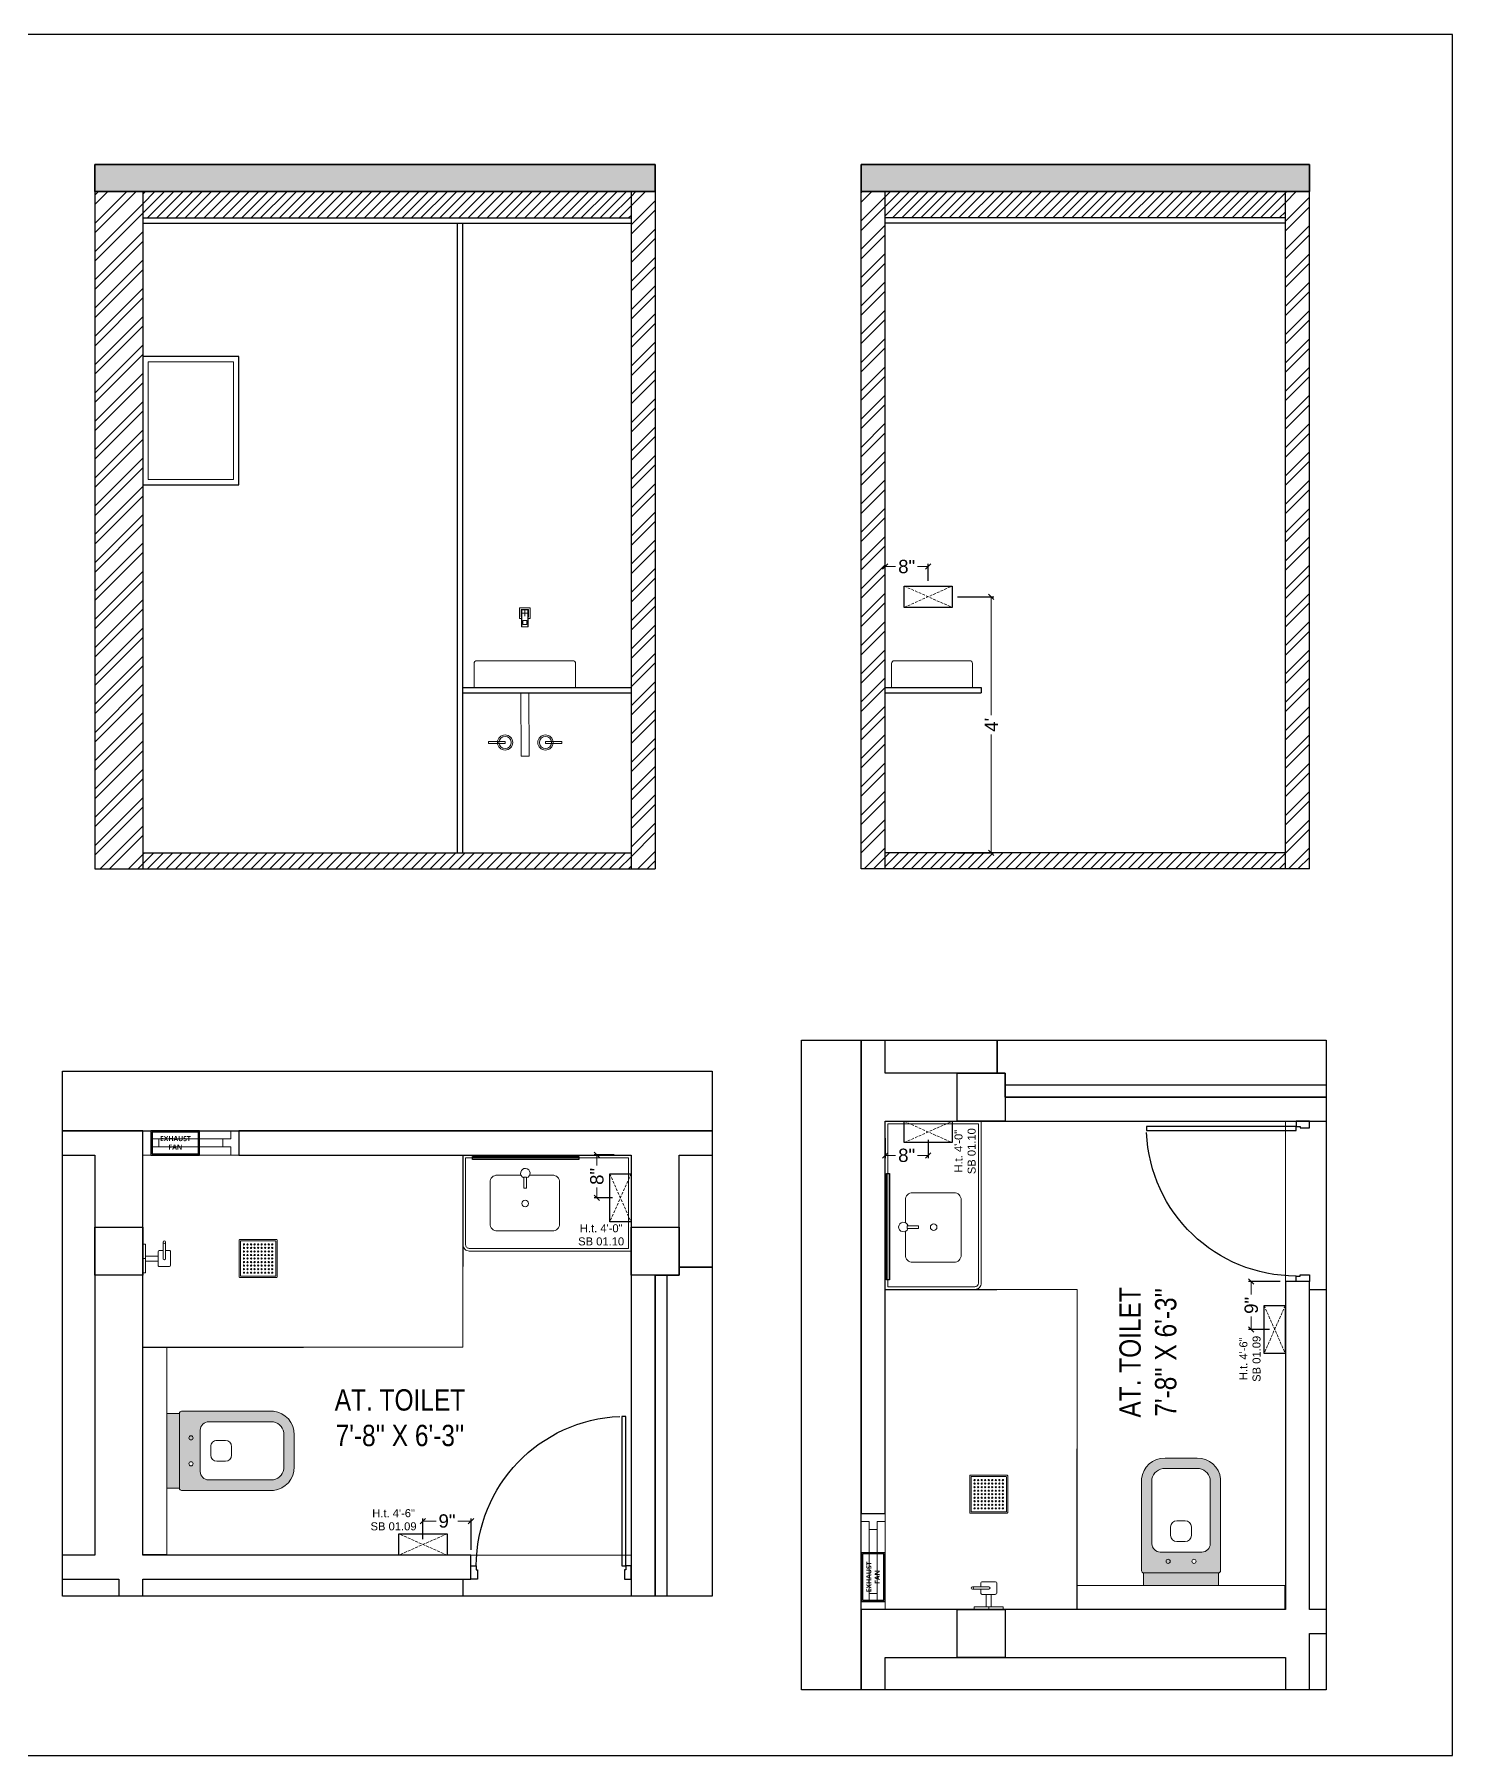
# Model space of a CAD drawing. Header units: millimetres. Extents: x 56222 to 3066687, y -650199 to -121287.
# Drawn here: x 157120.4 to 157386.2, y -178981 to -178658.4 of the extents above; entities that cross this region are included whole.
import ezdxf

# ---------------------------------------------------------------- set-up
doc = ezdxf.new("R2010")
doc.units = ezdxf.units.MM
doc.header["$MEASUREMENT"] = 0
doc.header["$PDMODE"] = 35
doc.linetypes.add('DASHED', pattern=[0.75, 0.5, -0.25])
doc.linetypes.add('DASHED2', pattern=[0.375, 0.25, -0.125])
doc.layers.get('Defpoints').update_dxf_attribs({"color": 220})
for name, color, linetype in [('AR DOOR', 40, 'Continuous'), ('AR ELE-5', 134, 'Continuous'), ('AR HATCH-7', 7, 'Continuous'), ('str coll', 6, 'Continuous')]:
    doc.layers.add(name, color=color, linetype=linetype)
for name, color, linetype, lineweight in [('COLUMN', 1, 'Continuous', 30), ('dim05', 1, 'Continuous', 13), ('el', 7, 'Continuous', 20), ('ELEC-wires', 1, 'DASHED2', 13), ('Electrical', 84, 'Continuous', 30), ('FIRST FLOOR', 7, 'Continuous', 9), ('FIRST FLOOR ( DW_RAIL )', 7, 'Continuous', 9), ('FIRST FLOOR ( TEXT )', 7, 'Continuous', 9), ('FIRST FLOOR_( PLine )_', 251, 'Continuous', 30), ('Flooring', 253, 'Continuous', 30), ('FURNITURE', 32, 'Continuous', 9), ('HACHA', 253, 'Continuous', 5), ('INT-MISCELLENOUS', 250, 'Continuous', 0), ('UTILITY', 48, 'Continuous', 9), ('wall', 7, 'Continuous', 30), ('XX~SLAB ( BEAM )~ ( DIM )', 7, 'Continuous', 9)]:
    doc.layers.add(name, color=color, linetype=linetype, lineweight=lineweight)
doc.layers.add('hatch', color=253, linetype='Continuous', lineweight=0, transparency=0.4)
doc.layers.add('XX~SLAB ( PLINE )', color=251, linetype='Continuous', plot=False)
doc.styles.add('Arial', font='arial.ttf')
doc.styles.add('KATHA', font='swissc.ttf')
doc.styles.get("Standard").update_dxf_attribs({"font": 'arial.ttf', "height": 6})
doc.dimstyles.new('ISO-25', dxfattribs={"dimtxt": 2.5, "dimasz": 1, "dimexe": 0.5, "dimexo": 1, "dimtad": 0, "dimdec": 1, "dimlunit": 4, "dimtxsty": 'Standard', "dimblk": 'OBLIQUE', "dimcen": 2.5, "dimclrd": 1, "dimclre": 1, "dimclrt": 5, "dimadec": 0, "dimazin": 0, "dimtfac": 1, "dimtdec": 1, "dimtmove": 0, "dimatfit": 3, "dimfxl": 1, "dimlwd": -1, "dimarcsym": 0})
pattern_1 = [(50, (11349.1723, -625.0162), (3.586300913, -0.313760675), [0.375, -4.125]), (355, (11349.1723, -625.0162), (-0.69375667, 3.76096067), [0.3, -3.3]), (100.4514445, (11349.471, -625.0423), (2.892544234, 3.447199955), [0.31870096, -3.50571056]), (46.1842, (11349.1723, -624.016), (5.33620665, -0.8275964), [0.5625, -6.1875]), (96.6356355, (11349.617, -624.085), (4.67330973, 4.870593), [0.47805171, -5.2585688]), (351.184164, (11349.1723, -624.016), (4.67330973, 4.870593), [0.45, -4.95]), (21, (11349.6723, -624.2662), (2.98453526, -2.013094453), [0.375, -4.125]), (326, (11349.6723, -624.2662), (1.21657666, 3.625750225), [0.3, -3.3]), (71.4514447, (11349.921, -624.434), (4.201111884, 1.612655764), [0.31870095, -3.50571056]), (37.5, (11349.1723, -625.0162), (0.0607992766, 1.664469269), [0, -3.26, 0, -3.35, 0, -3.3125]), (7.5, (11349.1723, -625.0162), (1.315347687, 1.97205856), [0, -1.91, 0, -3.185, 0, -1.2625]), (327.5, (11348.0573, -625.0162), (2.669112181, -0.112774359), [0, -1.25, 0, -3.9, 0, -5.175]), (317.5, (11347.5573, -625.0162), (2.915930847, 0.500524912), [0, -1.625, 0, -2.59, 0, -3.675])]
pattern_2 = [(45, (11349.1723, -625.0162), (-2.65165043, 2.65165043), []), (45, (11350.94, -625.0162), (-2.65165043, 2.65165043), [])]
pattern_3 = [(45, (11349.1723, -625.0162), (-0.8838834765, 0.8838834765), [])]

# ---------------------------------------------------------------- blocks, each defined once
blk = doc.blocks.new('A$C744D1EC1')
at = {"layer": 'FURNITURE'}
for p, q in [((-2.26, -0.39), (-2.26, 0)), ((-2.26, -0.39), (-2.26, 0)), ((0, -0.39), (0, 0)), ((0, -0.39), (0, 0)), ((2.26, -0.39), (2.26, 0)), ((2.26, -0.39), (2.26, 0)), ((-2.26, -0.39), (2.26, -0.39)), ((-2.26, -0.39), (2.26, -0.39)), ((-1.26, -2.56), (-1.26, -4.14)), ((-1.06, -2.36), (1.06, -2.36)), ((-0.39, -0.39), (-0.39, -2.36)), ((0.39, -0.39), (0.39, -2.36)), ((1.26, -2.56), (1.26, -3.15)), ((-1.06, -4.33), (1.06, -4.33)), ((0, -3.15), (2.56, -3.15)), ((0, -3.55), (2.56, -3.55)), ((1.26, -3.55), (1.26, -4.14))]:
    blk.add_line(p, q, dxfattribs=at)
for points in [[(-2.96, -15.14), (-2.96, -20.86, 0.414214), (-2.86, -20.96), (2.86, -20.96, 0.414214), (2.96, -20.86), (2.96, -15.14, 0.414214), (2.86, -15.04), (-2.86, -15.04, 0.414214)], [(-2.76, -15.34), (-2.76, -20.66, 0.414214), (-2.66, -20.76), (2.66, -20.76, 0.414214), (2.76, -20.66), (2.76, -15.34, 0.414214), (2.66, -15.24), (-2.66, -15.24, 0.414214)]]:
    blk.add_lwpolyline(points, format="xyb", close=True, dxfattribs=at)
for centre, radius in [((2.56, -3.35), 0.197), ((-2.21, -15.79), 0.0985), ((-1.66, -15.79), 0.0985), ((-1.1, -15.79), 0.0985), ((-0.55, -15.79), 0.0985), ((0, -15.79), 0.0985), ((0.55, -15.79), 0.0985), ((1.1, -15.79), 0.0985), ((1.66, -15.79), 0.0985), ((2.21, -15.79), 0.0985), ((-2.21, -16.34), 0.0985), ((-2.21, -16.9), 0.0985), ((-2.21, -17.45), 0.0985), ((-2.21, -18), 0.0985), ((-2.21, -18.55), 0.0985), ((-1.66, -16.34), 0.0985), ((-1.66, -16.9), 0.0985), ((-1.66, -17.45), 0.0985), ((-1.66, -18), 0.0985), ((-1.66, -18.55), 0.0985), ((-1.1, -16.34), 0.0985), ((-1.1, -16.9), 0.0985), ((-1.1, -17.45), 0.0985), ((-1.1, -18), 0.0985), ((-1.1, -18.55), 0.0985), ((-0.55, -16.34), 0.0985), ((-0.55, -16.9), 0.0985), ((-0.55, -17.45), 0.0985), ((-0.55, -18), 0.0985), ((-0.55, -18.55), 0.0985), ((0, -16.34), 0.0985), ((0, -16.9), 0.0985), ((0, -17.45), 0.0985), ((0, -18), 0.0985), ((0, -18.55), 0.0985), ((0.55, -16.34), 0.0985), ((0.55, -16.9), 0.0985), ((0.55, -17.45), 0.0985), ((0.55, -18), 0.0985), ((0.55, -18.55), 0.0985), ((1.1, -16.34), 0.0985), ((1.1, -16.9), 0.0985), ((1.1, -17.45), 0.0985), ((1.1, -18), 0.0985), ((1.1, -18.55), 0.0985), ((1.66, -16.34), 0.0985), ((1.66, -16.9), 0.0985), ((1.66, -17.45), 0.0985), ((1.66, -18), 0.0985), ((1.66, -18.55), 0.0985), ((2.21, -16.34), 0.0985), ((2.21, -16.9), 0.0985), ((2.21, -17.45), 0.0985), ((2.21, -18), 0.0985), ((2.21, -18.55), 0.0985), ((-2.21, -19.1), 0.0985), ((-2.21, -19.66), 0.0985), ((-2.21, -20.21), 0.0985), ((-1.66, -19.1), 0.0985), ((-1.66, -19.66), 0.0985), ((-1.66, -20.21), 0.0985), ((-1.1, -19.1), 0.0985), ((-1.1, -19.66), 0.0985), ((-1.1, -20.21), 0.0985), ((-0.55, -19.1), 0.0985), ((-0.55, -19.66), 0.0985), ((-0.55, -20.21), 0.0985), ((0, -19.1), 0.0985), ((0, -19.66), 0.0985), ((0, -20.21), 0.0985), ((0.55, -19.1), 0.0985), ((0.55, -19.66), 0.0985), ((0.55, -20.21), 0.0985), ((1.1, -19.1), 0.0985), ((1.1, -19.66), 0.0985), ((1.1, -20.21), 0.0985), ((1.66, -19.1), 0.0985), ((1.66, -19.66), 0.0985), ((1.66, -20.21), 0.0985), ((2.21, -19.1), 0.0985), ((2.21, -19.66), 0.0985), ((2.21, -20.21), 0.0985)]:
    blk.add_circle(centre, radius, dxfattribs=at)
for centre, start, end in [((-1.06, -2.56), 90, 180), ((1.06, -2.56), 0, 90), ((-1.06, -4.14), 180, 270), ((0, -3.35), 90, 270), ((1.06, -4.14), 270, 0)]:
    blk.add_arc(centre, 0.197, start, end, dxfattribs=at)
blk = doc.blocks.new('*U19')
for points in [[(-1160, 0), (-1120, 0), (-1120, 30), (-1110, 30), (-1110, 100), (-1160, 100)], [(0, 0), (0, -1120), (-30, -1120), (-30, 0)], [(40, 0), (0, 0), (0, 30), (-10, 30), (-10, 100), (40, 100)]]:
    blk.add_lwpolyline(points, close=True)
at = {"layer": 'AR ELE-5', "linetype": 'ByBlock', "ltscale": 15}
blk.add_arc((2, 1), 1122, 180.0347, 267.627, dxfattribs=at)
blk = doc.blocks.new('A$C3EC62B37')
at = {"layer": 'FURNITURE', "lineweight": 30, "ltscale": 0.25, "true_color": 0xffffff}
h = blk.add_hatch(color=7, dxfattribs=at)
h.dxf.hatch_style = 1
h.paths.add_polyline_path([(-12.22, 0), (-12.22, 2.35), (-26.26, 2.35), (-26.26, 0)])
h.paths.add_polyline_path([(-26.26, 2.35), (-12.22, 2.35, 0.414214), (-11.83, 2.74), (-11.83, 19.96, 0.388639), (-16.24, 23.87), (-22.38, 23.87, 0.379499), (-26.65, 19.96), (-26.65, 2.74, 0.414214)])
h.paths.add_polyline_path([(-15.35, 6.26), (-23.13, 6.26, -0.414214), (-24.7, 7.83), (-24.7, 19.96, -0.349567), (-22.37, 21.91), (-16.24, 21.91, -0.364948), (-13.78, 19.96), (-13.78, 7.83, -0.414214)], flags=16)
h.paths.add_polyline_path([(-18.46, 8.22), (-20.02, 8.22, -0.414214), (-21.2, 9.39), (-21.2, 10.96, -0.414214), (-20.02, 12.13), (-18.46, 12.13, -0.414214), (-17.28, 10.96), (-17.28, 9.39, -0.414214)], flags=0)
h.paths.add_polyline_path([(-22.06, 4.53, -1), (-21.27, 4.53, -1)], flags=16)
at = {"layer": 'FURNITURE', "color": 0, "linetype": 'ByBlock', "lineweight": -2}
for p, q in [((-22.24, 23.87), (-16.24, 23.87)), ((-26.65, 2.74), (-26.65, 19.96)), ((-24.7, 7.83), (-24.7, 19.96)), ((-22.24, 21.91), (-16.24, 21.91)), ((-13.78, 7.83), (-13.78, 19.96)), ((-11.83, 2.74), (-11.83, 19.96)), ((-21.2, 9.39), (-21.2, 10.96)), ((-20.02, 12.13), (-18.46, 12.13)), ((-17.28, 9.39), (-17.28, 10.96)), ((-20.02, 8.22), (-18.46, 8.22)), ((-23.13, 6.26), (-15.35, 6.26)), ((-26.26, 2.35), (-12.22, 2.35)), ((-26.26, 2.35), (-26.26, 0)), ((-26.26, 0), (-12.22, 0)), ((-26.26, 0), (-12.22, 0)), ((-12.22, 2.35), (-12.22, 0))]:
    blk.add_line(p, q, dxfattribs=at)
for centre in [(-21.66, 4.53), (-16.81, 4.53)]:
    blk.add_circle(centre, 0.391, dxfattribs=at)
for centre, radius, start, end in [((-22.31, 19.5), 4.37, 89.0873, 174.0395), ((-16.17, 19.5), 4.37, 5.9605, 90.9127), ((-22.31, 19.48), 2.44, 88.437, 168.6348), ((-16.17, 19.48), 2.44, 11.3652, 91.563), ((-20.02, 10.96), 1.17, 90, 180), ((-18.46, 10.96), 1.17, 0, 90), ((-23.13, 7.83), 1.57, 180, 270), ((-20.02, 9.39), 1.17, 180, 270), ((-18.46, 9.39), 1.17, 270, 0), ((-15.35, 7.83), 1.57, 270, 0), ((-26.26, 2.74), 0.391, 180, 270), ((-12.22, 2.74), 0.391, 270, 0)]:
    blk.add_arc(centre, radius, start, end, dxfattribs=at)
blk = doc.blocks.new('6616')
at = {"color": 242, "linetype": 'DASHED', "true_color": 0xcd2027}
for p, q in [((386784.79, -36915.77), (386775.78, -36911.78)), ((386784.79, -36911.78), (386775.78, -36915.77))]:
    blk.add_line(p, q, dxfattribs=at)
at = {"layer": 'ELEC-wires', "color": 5, "linetype": 'ByBlock', "lineweight": 30, "ltscale": 4}
blk.add_lwpolyline([(386775.78, -36911.78), (386784.79, -36911.78), (386784.79, -36915.77), (386775.78, -36915.77)], close=True, dxfattribs=at)
blk = doc.blocks.new('A$C1B9B2090')
at = {"layer": 'Electrical', "ltscale": 10}
blk.add_line((0, 4.97), (10.08, 4.97), dxfattribs=at)
at = {"layer": 'Electrical', "ltscale": 2}
for points in [[(0, 0), (10.08, 0), (10.08, 4.97), (0, 4.97)], [(0.25, 0.25), (9.83, 0.25), (9.83, 4.72), (0.25, 4.72)]]:
    blk.add_lwpolyline(points, close=True, dxfattribs=at)
at = {"layer": 'Electrical', "ltscale": 2, "insert": (1.5, 3.92), "char_height": 1.05, "width": 7.1646, "attachment_point": 1}
blk.add_mtext('\\pxqc;{\\fMalgun Gothic|b1|i0|c0|p34;\\W5.565;\\C0;\\W1;EXHAUST \\P\\W7.7995;\\W1;FAN}', dxfattribs=at)
blk = doc.blocks.new('_Oblique')
at = {"layer": 'wall', "color": 0, "lineweight": -2}
blk.add_line((-0.5, -0.5), (0.5, 0.5), dxfattribs=at)
blk = doc.blocks.new('*D290')
at = {"layer": 'Defpoints', "color": 0, "lineweight": 25, "transparency": 16777216}
for p in [(157202.26, -178937.04), (157193.26, -178941.43), (157202.26, -178943.42)]:
    blk.add_point(p, dxfattribs=at)
at = {"layer": 'dim05', "color": 1, "linetype": 'Continuous', "lineweight": -2, "transparency": 16777216}
for p, q in [((157193.26, -178940.43), (157193.26, -178936.54)), ((157202.26, -178942.42), (157202.26, -178936.54))]:
    blk.add_line(p, q, dxfattribs=at)
at = {"layer": 'dim05', "color": 1, "linetype": 'Continuous', "transparency": 16777216}
for p, q in [((157193.26, -178937.04), (157195.7, -178937.04)), ((157202.26, -178937.04), (157199.82, -178937.04))]:
    blk.add_line(p, q, dxfattribs=at)
at = {"layer": 'dim05', "color": 1, "transparency": 16777216, "rotation": 180}
blk.add_blockref('_Oblique', (157193.26, -178937.04), dxfattribs=at)
at = {"layer": 'dim05', "color": 1, "transparency": 16777216}
blk.add_blockref('_Oblique', (157202.26, -178937.04), dxfattribs=at)
at = {"layer": 'dim05', "color": 5, "lineweight": 25, "transparency": 16777216, "insert": (157197.76, -178937.04), "char_height": 2.5, "attachment_point": 5, "style": 'Arial'}
blk.add_mtext('9"', dxfattribs=at)
blk = doc.blocks.new('*D289')
at = {"layer": 'Defpoints', "color": 0, "lineweight": 25, "transparency": 16777216}
for p in [(157225.86, -178868.42), (157230.12, -178868.42), (157229.8, -178876.46)]:
    blk.add_point(p, dxfattribs=at)
at = {"layer": 'dim05', "color": 1, "linetype": 'Continuous', "lineweight": -2, "transparency": 16777216}
for p, q in [((157229.12, -178868.42), (157225.36, -178868.42)), ((157228.8, -178876.46), (157225.36, -178876.46))]:
    blk.add_line(p, q, dxfattribs=at)
at = {"layer": 'dim05', "color": 1, "linetype": 'Continuous', "transparency": 16777216}
for p, q in [((157225.86, -178868.42), (157225.86, -178870.38)), ((157225.86, -178876.46), (157225.86, -178874.51))]:
    blk.add_line(p, q, dxfattribs=at)
at = {"layer": 'dim05', "color": 1, "transparency": 16777216}
for p, rotation in [((157225.86, -178868.42), 90), ((157225.86, -178876.46), 270)]:
    blk.add_blockref('_Oblique', p, dxfattribs=dict(at, rotation=rotation))
at = {"layer": 'dim05', "color": 5, "lineweight": 25, "transparency": 16777216, "insert": (157225.86, -178872.44), "char_height": 2.5, "attachment_point": 5, "rotation": 90, "style": 'Arial'}
blk.add_mtext('8"', dxfattribs=at)
blk = doc.blocks.new('28')
at = {"layer": 'INT-MISCELLENOUS'}
for p, q in [((2734, 15226), (2801, 15226)), ((2734, 15158), (2734, 15225)), ((2747, 15158), (2734, 15158)), ((2744, 15215), (2744, 15169)), ((2744, 15214), (2744, 15170)), ((2791, 15215), (2745, 15215)), ((2745, 15214), (2745, 15170)), ((2746, 15213), (2745, 15191)), ((2745, 15190), (2745, 15169)), ((2745, 15169), (2745, 15169)), ((2745, 15169), (2747, 15169)), ((2790, 15215), (2746, 15215)), ((2790, 15215), (2746, 15215)), ((2746, 15213), (2748, 15212)), ((2746, 15168), (2747, 15168)), ((2746, 15168), (2747, 15168)), ((2789, 15213), (2747, 15213)), ((2747, 15166), (2747, 15105)), ((2748, 15212), (2748, 15105)), ((2788, 15192), (2748, 15192)), ((2756, 15143), (2756, 15122)), ((2778, 15145), (2758, 15145)), ((2763, 15192), (2773, 15192)), ((2768, 15212), (2768, 15172)), ((2780, 15122), (2780, 15143)), ((2788, 15212), (2790, 15213)), ((2788, 15105), (2788, 15212)), ((2789, 15169), (2790, 15169)), ((2789, 15168), (2791, 15168)), ((2789, 15168), (2790, 15168)), ((2789, 15168), (2790, 15168)), ((2789, 15105), (2789, 15166)), ((2801, 15158), (2789, 15158)), ((2791, 15191), (2790, 15213)), ((2790, 15169), (2790, 15169)), ((2791, 15170), (2791, 15214)), ((2791, 15169), (2791, 15190)), ((2792, 15169), (2792, 15215)), ((2792, 15170), (2792, 15214)), ((2802, 15225), (2802, 15158)), ((2788, 15104), (2748, 15104)), ((2748, 15104), (2748, 15104)), ((2758, 15120), (2778, 15120)), ((2788, 15104), (2788, 15104))]:
    blk.add_line(p, q, dxfattribs=at)
for centre, radius, start, end in [((2734, 15225), 0.5, 90, 180), ((2734, 15158), 0.5, 180, 270), ((2745, 15215), 0.5, 90, 180), ((2746, 15214), 1.75, 90, 180), ((2746, 15170), 1.75, 180, 270), ((2745, 15169), 0.5, 180, 270), ((2746, 15214), 1.54, 90, 180), ((2745, 15190), 0.5, 176.8709, 180.0001), ((2746, 15170), 1.54, 180, 270), ((2745, 15169), 0.5, 180.0001, 270), ((2747, 15213), 0.5, 90, 176.8709), ((2789, 15213), 0.5, 3.1291, 90), ((2790, 15214), 1.75, 0, 90), ((2790, 15214), 1.54, 0, 90), ((2790, 15170), 1.75, 270, 0), ((2790, 15170), 1.54, 270, 0), ((2790, 15169), 0.5, 270, 359.9999), ((2791, 15215), 0.5, 0, 90), ((2790, 15190), 0.5, 0, 3.1291), ((2791, 15169), 0.5, 270, 0), ((2801, 15225), 0.5, 0, 90), ((2801, 15158), 0.5, 270, 0), ((2748, 15105), 0.5, 180, 270), ((2788, 15105), 0.5, 270, 0)]:
    blk.add_arc(centre, radius, start, end, dxfattribs=at)
blk.add_ellipse((2789, 15166), major_axis=(0, -3.5), ratio=0.087489, start_param=4.267199, end_param=4.712542, dxfattribs=at)
for points, knots in [([(2747, 15169), (2747, 15169), (2747, 15169), (2747, 15169), (2747, 15168), (2747, 15167), (2747, 15167), (2747, 15166)], [0.1341546, 0.1341546, 0.1341546, 0.1341546, 0.2729105, 0.4084535, 0.5742392, 0.7712264, 1, 1, 1, 1]), ([(2756, 15143), (2756, 15143), (2756, 15144), (2756, 15144), (2757, 15145), (2757, 15145), (2758, 15145)], [0, 0, 0, 0, 0.263778, 0.516477, 0.767899, 1, 1, 1, 1]), ([(2778, 15145), (2778, 15145), (2779, 15145), (2780, 15144), (2780, 15144), (2780, 15143), (2780, 15143)], [0, 0, 0, 0, 0.263778, 0.516477, 0.767899, 1, 1, 1, 1]), ([(2789, 15168), (2789, 15168), (2789, 15168), (2789, 15169), (2789, 15169), (2789, 15169), (2789, 15169), (2789, 15169)], [0, 0, 0, 0, 0.01693, 0.2332864, 0.4356781, 0.6238469, 0.7791071, 0.7791071, 0.7791071, 0.7791071]), ([(2758, 15120), (2757, 15120), (2757, 15120), (2756, 15121), (2756, 15122), (2756, 15122), (2756, 15122)], [0, 0, 0, 0, 0.263778, 0.516477, 0.767899, 1, 1, 1, 1]), ([(2780, 15122), (2780, 15122), (2780, 15121), (2780, 15121), (2779, 15120), (2778, 15120), (2778, 15120)], [0, 0, 0, 0, 0.263778, 0.516477, 0.767899, 1, 1, 1, 1])]:
    blk.add_open_spline(points, degree=3, knots=knots, dxfattribs=at)
blk = doc.blocks.new('*D293')
at = {"layer": 'Defpoints', "color": 0, "lineweight": 25, "transparency": 16777216}
for p in [(157348.52, -178892.11), (157354.9, -178892.11), (157352.91, -178901.11)]:
    blk.add_point(p, dxfattribs=at)
at = {"layer": 'dim05', "color": 1, "linetype": 'Continuous', "lineweight": -2, "transparency": 16777216}
for p, q in [((157353.9, -178892.11), (157348.02, -178892.11)), ((157351.91, -178901.11), (157348.02, -178901.11))]:
    blk.add_line(p, q, dxfattribs=at)
at = {"layer": 'dim05', "color": 1, "linetype": 'Continuous', "transparency": 16777216}
for p, q in [((157348.52, -178892.11), (157348.52, -178894.55)), ((157348.52, -178901.11), (157348.52, -178898.67))]:
    blk.add_line(p, q, dxfattribs=at)
at = {"layer": 'dim05', "color": 1, "transparency": 16777216}
for p, rotation in [((157348.52, -178892.11), 90), ((157348.52, -178901.11), 270)]:
    blk.add_blockref('_Oblique', p, dxfattribs=dict(at, rotation=rotation))
at = {"layer": 'dim05', "color": 5, "lineweight": 25, "transparency": 16777216, "insert": (157348.52, -178896.61), "char_height": 2.5, "attachment_point": 5, "rotation": 90, "style": 'Arial'}
blk.add_mtext('9"', dxfattribs=at)
blk = doc.blocks.new('*D294')
at = {"layer": 'Defpoints', "color": 0, "lineweight": 25, "transparency": 16777216}
for p in [(157279.9, -178864.24), (157287.94, -178864.56), (157279.9, -178868.5)]:
    blk.add_point(p, dxfattribs=at)
at = {"layer": 'dim05', "color": 1, "linetype": 'Continuous', "lineweight": -2, "transparency": 16777216}
for p, q in [((157279.9, -178865.24), (157279.9, -178869)), ((157287.94, -178865.56), (157287.94, -178869))]:
    blk.add_line(p, q, dxfattribs=at)
at = {"layer": 'dim05', "color": 1, "linetype": 'Continuous', "transparency": 16777216}
for p, q in [((157279.9, -178868.5), (157281.85, -178868.5)), ((157287.94, -178868.5), (157285.98, -178868.5))]:
    blk.add_line(p, q, dxfattribs=at)
at = {"layer": 'dim05', "color": 1, "transparency": 16777216, "rotation": 180}
blk.add_blockref('_Oblique', (157279.9, -178868.5), dxfattribs=at)
at = {"layer": 'dim05', "color": 1, "transparency": 16777216}
blk.add_blockref('_Oblique', (157287.94, -178868.5), dxfattribs=at)
at = {"layer": 'dim05', "color": 5, "lineweight": 25, "transparency": 16777216, "insert": (157283.92, -178868.5), "char_height": 2.5, "attachment_point": 5, "style": 'Arial'}
blk.add_mtext('8"', dxfattribs=at)
blk = doc.blocks.new('*D297')
at = {"layer": 'Defpoints', "color": 0, "lineweight": 25, "transparency": 16777216}
for p in [(157292.44, -178763.78), (157292.44, -178811.78), (157299.78, -178811.78)]:
    blk.add_point(p, dxfattribs=at)
at = {"layer": 'dim05', "color": 1, "linetype": 'Continuous', "lineweight": -2, "transparency": 16777216}
for p, q in [((157293.44, -178763.78), (157300.28, -178763.78)), ((157293.44, -178811.78), (157300.28, -178811.78))]:
    blk.add_line(p, q, dxfattribs=at)
at = {"layer": 'dim05', "color": 1, "linetype": 'Continuous', "transparency": 16777216}
for p, q in [((157299.78, -178763.78), (157299.78, -178785.95)), ((157299.78, -178811.78), (157299.78, -178789.6))]:
    blk.add_line(p, q, dxfattribs=at)
at = {"layer": 'dim05', "color": 1, "transparency": 16777216}
for p, rotation in [((157299.78, -178763.78), 90), ((157299.78, -178811.78), 270)]:
    blk.add_blockref('_Oblique', p, dxfattribs=dict(at, rotation=rotation))
at = {"layer": 'dim05', "color": 5, "lineweight": 25, "transparency": 16777216, "insert": (157299.78, -178787.78), "char_height": 2.5, "attachment_point": 5, "rotation": 90, "style": 'Arial'}
blk.add_mtext("4'", dxfattribs=at)
blk = doc.blocks.new('*D311')
at = {"layer": 'Defpoints', "color": 0, "lineweight": 25, "transparency": 16777216}
for p in [(157279.9, -178758.13), (157279.9, -178761.78), (157287.94, -178761.78)]:
    blk.add_point(p, dxfattribs=at)
at = {"layer": 'dim05', "color": 1, "linetype": 'Continuous', "lineweight": -2, "transparency": 16777216}
for p, q in [((157279.9, -178760.78), (157279.9, -178757.63)), ((157287.94, -178760.78), (157287.94, -178757.63))]:
    blk.add_line(p, q, dxfattribs=at)
at = {"layer": 'dim05', "color": 1, "linetype": 'Continuous', "transparency": 16777216}
for p, q in [((157279.9, -178758.13), (157281.85, -178758.13)), ((157287.94, -178758.13), (157285.98, -178758.13))]:
    blk.add_line(p, q, dxfattribs=at)
at = {"layer": 'dim05', "color": 1, "transparency": 16777216, "rotation": 180}
blk.add_blockref('_Oblique', (157279.9, -178758.13), dxfattribs=at)
at = {"layer": 'dim05', "color": 1, "transparency": 16777216}
blk.add_blockref('_Oblique', (157287.94, -178758.13), dxfattribs=at)
at = {"layer": 'dim05', "color": 5, "lineweight": 25, "transparency": 16777216, "insert": (157283.92, -178758.13), "char_height": 2.5, "attachment_point": 5, "style": 'Arial'}
blk.add_mtext('8"', dxfattribs=at)

msp = doc.modelspace()

# ---------------------------------------------------------------- hatches: boundary and pattern name
at = {"layer": 'AR HATCH-7', "lineweight": 30, "transparency": 33554559}
h = msp.add_hatch(dxfattribs=at)
h.set_pattern_fill('ANSI31', color=9, scale=10)
h.set_pattern_definition(pattern_3)
h.paths.add_polyline_path([(157140.759, -178811.776), (157140.759, -178814.776), (157232.259, -178814.776), (157232.259, -178811.776)])
h = msp.add_hatch(dxfattribs=at)
h.set_pattern_fill('ANSI31', color=9, scale=10)
h.set_pattern_definition(pattern_3)
h.paths.add_polyline_path([(157279.9, -178811.776), (157279.9, -178814.776), (157354.9, -178814.776), (157354.9, -178811.776)])
at = {"layer": 'hatch'}
h = msp.add_hatch(dxfattribs=at)
h.set_pattern_fill('AR-CONC', color=256, scale=0.5)
h.set_pattern_definition(pattern_1)
h.paths.add_polyline_path([(157236.759, -178687.837), (157236.759, -178682.776), (157131.759, -178682.776), (157131.759, -178687.837)])
h = msp.add_hatch(dxfattribs=at)
h.set_pattern_fill('AR-CONC', color=256, scale=0.5)
h.set_pattern_definition(pattern_1)
h.paths.add_polyline_path([(157359.4, -178687.837), (157359.4, -178682.776), (157275.4, -178682.776), (157275.4, -178687.837)])
at = {"layer": 'hatch', "ltscale": 10}
h = msp.add_hatch(dxfattribs=at)
h.set_pattern_fill('ANSI32', color=256, scale=10, style=0)
h.set_pattern_definition(pattern_2)
h.paths.add_polyline_path([(157140.759, -178687.837), (157131.759, -178687.837), (157131.759, -178814.776), (157140.759, -178814.776)])
h.paths.add_polyline_path([(157232.259, -178814.776), (157236.759, -178814.776), (157236.759, -178687.837), (157232.259, -178687.837)])
at = {"layer": 'hatch'}
h = msp.add_hatch(dxfattribs=at)
h.set_pattern_fill('ANSI31', color=6, scale=10)
h.set_pattern_definition(pattern_3)
h.paths.add_polyline_path([(157232.259, -178692.776), (157232.259, -178687.837), (157140.759, -178687.837), (157140.759, -178692.776)])
at = {"layer": 'hatch', "ltscale": 10}
h = msp.add_hatch(dxfattribs=at)
h.set_pattern_fill('ANSI32', color=256, scale=10, style=0)
h.set_pattern_definition(pattern_2)
h.paths.add_polyline_path([(157275.4, -178814.776), (157279.9, -178814.776), (157279.9, -178687.837), (157275.4, -178687.837)])
h.paths.add_polyline_path([(157354.9, -178814.776), (157359.4, -178814.776), (157359.4, -178687.837), (157354.9, -178687.837)])
at = {"layer": 'hatch'}
h = msp.add_hatch(dxfattribs=at)
h.set_pattern_fill('ANSI31', color=6, scale=10)
h.set_pattern_definition(pattern_3)
h.paths.add_polyline_path([(157354.9, -178692.776), (157354.9, -178687.837), (157279.9, -178687.837), (157279.9, -178692.776)])

# ---------------------------------------------------------------- linework, layer by layer
at = {"color": 6, "lineweight": 30}
for p, q in [((157140.759, -178692.776), (157232.259, -178692.776)), ((157354.9, -178692.776), (157279.9, -178692.776)), ((157140.759, -178693.776), (157232.259, -178693.776)), ((157354.9, -178693.776), (157279.9, -178693.776))]:
    msp.add_line(p, q, dxfattribs=at)
at = {"layer": 'COLUMN'}
for points in [[(157293.4, -178862.107), (157293.4, -178853.107), (157302.4, -178853.107), (157302.4, -178862.107)], [(157131.759, -178881.923), (157140.759, -178881.923), (157140.759, -178890.923), (157131.759, -178890.923)], [(157232.259, -178881.923), (157241.259, -178881.923), (157241.259, -178890.923), (157232.259, -178890.923)], [(157293.4, -178962.607), (157293.4, -178953.607), (157302.4, -178953.607), (157302.4, -178962.607)]]:
    msp.add_lwpolyline(points, close=True, dxfattribs=at)
at = {"layer": 'dim05', "color": 1, "lineweight": 35}
for p, q in [((157131.759, -178682.776), (157236.759, -178682.776)), ((157131.759, -178682.776), (157131.759, -178687.837)), ((157236.759, -178682.776), (157236.759, -178687.837)), ((157359.4, -178682.776), (157275.4, -178682.776)), ((157275.4, -178682.776), (157275.4, -178687.837)), ((157359.4, -178682.776), (157359.4, -178687.837)), ((157131.759, -178687.837), (157236.759, -178687.837)), ((157359.4, -178687.837), (157275.4, -178687.837))]:
    msp.add_line(p, q, dxfattribs=at)
at = {"layer": 'FIRST FLOOR'}
for p, q in [((157275.4, -178968.698), (157275.4, -178846.876)), ((157279.9, -178853.107), (157279.9, -178846.876)), ((157302.4, -178853.107), (157279.9, -178853.107)), ((157362.579, -178857.607), (157302.4, -178857.607)), ((157125.669, -178863.923), (157247.49, -178863.923)), ((157140.759, -178943.423), (157140.759, -178863.923)), ((157158.759, -178868.423), (157158.759, -178863.923)), ((157279.9, -178953.607), (157279.9, -178862.107)), ((157362.579, -178862.107), (157279.9, -178862.107)), ((157354.9, -178953.607), (157354.9, -178862.107)), ((157125.669, -178868.423), (157131.759, -178868.423)), ((157131.759, -178943.423), (157131.759, -178868.423)), ((157140.759, -178868.423), (157232.259, -178868.423)), ((157232.259, -178951.102), (157232.259, -178868.423)), ((157241.259, -178868.423), (157247.49, -178868.423)), ((157241.259, -178890.923), (157241.259, -178868.423)), ((157236.759, -178951.102), (157236.759, -178890.923)), ((157359.4, -178892.107), (157354.9, -178892.107)), ((157359.4, -178953.607), (157359.4, -178892.107)), ((157279.9, -178935.607), (157275.4, -178935.607)), ((157125.669, -178943.423), (157131.759, -178943.423)), ((157140.759, -178943.423), (157232.259, -178943.423)), ((157202.259, -178947.923), (157202.259, -178943.423)), ((157125.669, -178947.923), (157136.259, -178947.923)), ((157136.259, -178947.923), (157136.259, -178951.102)), ((157140.759, -178947.923), (157202.259, -178947.923)), ((157140.759, -178947.923), (157140.759, -178951.102)), ((157354.9, -178953.607), (157275.4, -178953.607)), ((157359.4, -178953.607), (157362.579, -178953.607)), ((157359.4, -178968.698), (157359.4, -178958.107)), ((157359.4, -178958.107), (157362.579, -178958.107)), ((157279.9, -178968.698), (157279.9, -178962.607)), ((157354.9, -178962.607), (157279.9, -178962.607)), ((157354.9, -178968.698), (157354.9, -178962.607))]:
    msp.add_line(p, q, dxfattribs=at)
at = {"layer": 'FIRST FLOOR ( DW_RAIL )'}
for points in [[(157158.759, -178863.923), (157157.259, -178863.923), (157157.259, -178865.423), (157155.759, -178865.423), (157155.759, -178866.923), (157143.759, -178866.923), (157143.759, -178865.423), (157142.259, -178865.423), (157142.259, -178863.923), (157140.759, -178863.923), (157140.759, -178868.423), (157142.259, -178868.423), (157142.259, -178866.923), (157143.759, -178866.923), (157143.759, -178865.423), (157155.759, -178865.423), (157155.759, -178866.923), (157157.259, -178866.923), (157157.259, -178868.423), (157158.759, -178868.423), (157158.759, -178863.923), (157140.759, -178863.923), (157140.759, -178868.423), (157158.759, -178868.423)], [(157275.4, -178935.607), (157275.4, -178937.107), (157276.9, -178937.107), (157276.9, -178938.607), (157278.4, -178938.607), (157278.4, -178950.607), (157276.9, -178950.607), (157276.9, -178952.107), (157275.4, -178952.107), (157275.4, -178953.607), (157279.9, -178953.607), (157279.9, -178952.107), (157278.4, -178952.107), (157278.4, -178950.607), (157276.9, -178950.607), (157276.9, -178938.607), (157278.4, -178938.607), (157278.4, -178937.107), (157279.9, -178937.107), (157279.9, -178935.607), (157275.4, -178935.607), (157275.4, -178953.607), (157279.9, -178953.607), (157279.9, -178935.607)]]:
    msp.add_lwpolyline(points, close=True, dxfattribs=at)
at = {"layer": 'FIRST FLOOR_( PLine )_'}
for p, q in [((157140.759, -178863.923), (157125.669, -178863.923)), ((157140.759, -178943.423), (157140.759, -178863.923)), ((157125.669, -178868.423), (157131.759, -178868.423)), ((157131.759, -178868.423), (157131.759, -178943.423)), ((157359.4, -178892.107), (157354.9, -178892.107)), ((157354.9, -178892.107), (157354.9, -178953.607)), ((157359.4, -178953.607), (157359.4, -178892.107)), ((157131.759, -178943.423), (157125.669, -178943.423)), ((157202.259, -178943.423), (157140.759, -178943.423)), ((157202.259, -178947.923), (157202.259, -178943.423)), ((157125.669, -178947.923), (157136.259, -178947.923)), ((157136.259, -178947.923), (157136.259, -178951.102)), ((157140.759, -178947.923), (157202.259, -178947.923)), ((157140.759, -178951.102), (157140.759, -178947.923)), ((157354.9, -178953.607), (157275.4, -178953.607)), ((157275.4, -178953.607), (157275.4, -178968.698)), ((157362.579, -178953.607), (157359.4, -178953.607)), ((157359.4, -178968.698), (157359.4, -178958.107)), ((157359.4, -178958.107), (157362.579, -178958.107)), ((157279.9, -178968.698), (157279.9, -178962.607)), ((157279.9, -178962.607), (157354.9, -178962.607)), ((157354.9, -178962.607), (157354.9, -178968.698))]:
    msp.add_line(p, q, dxfattribs=at)
for points in [[(157275.4, -178846.876), (157275.4, -178935.607), (157279.9, -178935.607), (157279.9, -178862.107), (157362.579, -178862.107)], [(157362.579, -178857.607), (157302.4, -178857.607), (157302.4, -178853.107), (157279.9, -178853.107), (157279.9, -178846.876)], [(157247.49, -178863.923), (157158.759, -178863.923), (157158.759, -178868.423), (157232.259, -178868.423), (157232.259, -178951.102)], [(157236.759, -178951.102), (157236.759, -178890.923), (157241.259, -178890.923), (157241.259, -178868.423), (157247.49, -178868.423)]]:
    msp.add_lwpolyline(points, dxfattribs=at)
at = {"layer": 'Flooring', "ltscale": 4}
for p, q in [((157140.759, -178811.776), (157232.259, -178811.776)), ((157354.9, -178811.776), (157279.9, -178811.776))]:
    msp.add_line(p, q, dxfattribs=at)
at = {"layer": 'FURNITURE', "lineweight": 30}
for p, q in [((157279.9, -178780.776), (157297.905, -178780.776)), ((157279.9, -178781.776), (157297.905, -178781.776)), ((157297.905, -178780.776), (157297.905, -178781.776)), ((157300.9, -178853.107), (157300.9, -178846.876)), ((157241.259, -178889.423), (157247.49, -178889.423)), ((157359.451, -178893.606), (157362.579, -178893.606)), ((157200.76, -178947.975), (157200.76, -178951.102))]:
    msp.add_line(p, q, dxfattribs=at)
at = {"layer": 'FURNITURE'}
for p, q in [((157200.759, -178904.423), (157200.759, -178868.423)), ((157315.9, -178893.607), (157279.9, -178893.607)), ((157315.9, -178893.607), (157315.9, -178953.607)), ((157200.759, -178904.423), (157140.759, -178904.423))]:
    msp.add_line(p, q, dxfattribs=at)
at = {"layer": 'FURNITURE', "color": 5, "lineweight": 30, "ltscale": 10000}
for p, q in [((157200.759, -178868.423), (157200.759, -178889.334)), ((157279.9, -178893.607), (157300.811, -178893.607)), ((157140.759, -178904.423), (157170.868, -178904.423)), ((157315.9, -178953.607), (157315.9, -178923.499))]:
    msp.add_line(p, q, dxfattribs=at)
at = {"layer": 'FURNITURE', "lineweight": 30}
for points in [[(157300.9, -178846.876), (157300.9, -178853.107), (157279.9, -178853.107), (157279.9, -178846.876)], [(157362.579, -178855.357), (157302.4, -178855.357), (157302.4, -178857.607), (157362.579, -178857.607)], [(157247.49, -178889.423), (157241.259, -178889.423), (157241.259, -178868.423), (157247.49, -178868.423)], [(157239.009, -178951.102), (157239.009, -178890.923), (157236.759, -178890.923), (157236.759, -178951.102)]]:
    msp.add_lwpolyline(points, dxfattribs=at)
at = {"layer": 'FURNITURE'}
for points in [[(157279.9, -178862.107), (157279.9, -178893.607), (157296.707, -178893.607, 0.4226133), (157297.905, -178892.422), (157297.906, -178862.107)], [(157280.4, -178862.607), (157280.4, -178893.107), (157296.713, -178893.107, 0.4253073), (157297.405, -178892.425), (157297.406, -178862.607)], [(157232.259, -178868.423), (157200.759, -178868.423), (157200.759, -178885.23, 0.4226133), (157201.944, -178886.429), (157232.259, -178886.429)], [(157231.759, -178868.923), (157201.259, -178868.923), (157201.259, -178885.236, 0.4253073), (157201.942, -178885.929), (157231.759, -178885.929)]]:
    msp.add_lwpolyline(points, format="xyb", close=True, dxfattribs=at)
at = {"layer": 'FURNITURE', "color": 5, "lineweight": 30, "ltscale": 10000}
for points in [[(157202.515, -178868.678), (157222.483, -178868.678), (157222.483, -178869.237), (157202.515, -178869.237)], [(157280.155, -178891.852), (157280.155, -178871.884), (157280.714, -178871.884), (157280.714, -178891.852)]]:
    msp.add_lwpolyline(points, close=True, dxfattribs=at)
at = {"layer": 'FURNITURE'}
for points in [[(157213.269, -178872.197), (157217.541, -178872.197, -0.4142136), (157218.873, -178873.529), (157218.874, -178881.329, -0.4142136), (157217.542, -178882.661), (157207.16, -178882.661, -0.4142136), (157205.828, -178881.329), (157205.828, -178873.53, -0.4142136), (157207.16, -178872.197), (157211.634, -178872.197)], [(157213.269, -178872.197), (157217.541, -178872.197, -0.4142136), (157218.873, -178873.529), (157218.874, -178881.329, -0.4142136), (157217.542, -178882.661), (157207.16, -178882.661, -0.4142136), (157205.828, -178881.329), (157205.828, -178873.53, -0.4142136), (157207.16, -178872.197), (157211.634, -178872.197)], [(157283.674, -178881.097), (157283.674, -178876.825, -0.4142136), (157285.006, -178875.493), (157292.805, -178875.492, -0.4142136), (157294.138, -178876.825), (157294.138, -178887.206, -0.4142136), (157292.806, -178888.538), (157285.006, -178888.538, -0.4142136), (157283.674, -178887.206), (157283.674, -178882.732)], [(157283.674, -178881.097), (157283.674, -178876.825, -0.4142136), (157285.006, -178875.493), (157292.805, -178875.492, -0.4142136), (157294.138, -178876.825), (157294.138, -178887.206, -0.4142136), (157292.806, -178888.538), (157285.006, -178888.538, -0.4142136), (157283.674, -178887.206), (157283.674, -178882.732)]]:
    msp.add_lwpolyline(points, format="xyb", dxfattribs=at)
for points in [[(157212.139, -178872.55), (157212.139, -178874.652), (157212.675, -178874.652), (157212.675, -178872.55)], [(157212.139, -178872.55), (157212.139, -178874.652), (157212.675, -178874.652), (157212.675, -178872.55)], [(157284.027, -178882.227), (157286.129, -178882.227), (157286.129, -178881.691), (157284.027, -178881.691)], [(157284.027, -178882.227), (157286.129, -178882.227), (157286.129, -178881.691), (157284.027, -178881.691)], [(157145.259, -178943.329), (157140.759, -178943.329), (157140.759, -178904.423), (157145.259, -178904.423)], [(157354.806, -178949.107), (157354.806, -178953.607), (157315.9, -178953.607), (157315.9, -178949.107)]]:
    msp.add_lwpolyline(points, close=True, dxfattribs=at)
for centre in [(157212.407, -178877.506), (157212.407, -178877.506), (157288.982, -178881.959), (157288.982, -178881.959)]:
    msp.add_circle(centre, 0.613, dxfattribs=at)
for centre, start, end in [((157212.452, -178871.834), 284.4676, 249.53074), ((157212.452, -178871.834), 284.4676, 249.53074), ((157283.311, -178881.914), 14.4676, 339.53074), ((157283.311, -178881.914), 14.4676, 339.53074)]:
    msp.add_arc(centre, 0.895, start, end, dxfattribs=at)
at = {"layer": 'HACHA', "color": 5, "lineweight": 30}
for p, q in [((157199.759, -178811.776), (157199.759, -178693.776)), ((157200.759, -178811.776), (157200.759, -178693.776))]:
    msp.add_line(p, q, dxfattribs=at)
at = {"layer": 'str coll', "color": 252, "lineweight": 5, "true_color": 0x939598}
for points in [[(157211.595, -178781.776), (157213.107, -178781.776), (157213.184, -178793.66), (157211.673, -178793.66)], [(157208.644, -178790.891), (157205.569, -178790.891), (157205.569, -178791.301), (157208.644, -178791.301)], [(157216.213, -178790.891), (157219.289, -178790.891), (157219.289, -178791.301), (157216.213, -178791.301)]]:
    msp.add_lwpolyline(points, close=True, dxfattribs=at)
for centre, radius in [((157208.644, -178791.096), 1.429), ((157208.644, -178791.096), 1.143), ((157216.213, -178791.096), 1.429), ((157216.213, -178791.096), 1.143)]:
    msp.add_circle(centre, radius, dxfattribs=at)
at = {"layer": 'UTILITY', "ltscale": 3}
for points in [[(157221.868, -178780.776), (157202.834, -178780.776), (157202.834, -178776.275, -0.4142136), (157203.334, -178775.775), (157221.368, -178775.775, -0.4142136), (157221.868, -178776.275)], [(157296.252, -178780.776), (157281.089, -178780.776), (157281.089, -178776.275, -0.4142136), (157281.589, -178775.775), (157295.752, -178775.775, -0.4142136), (157296.252, -178776.275)]]:
    msp.add_lwpolyline(points, format="xyb", close=True, dxfattribs=at)
at = {"layer": 'wall', "lineweight": 30}
for p, q in [((157131.759, -178687.837), (157131.759, -178814.776)), ((157140.759, -178687.837), (157140.759, -178814.776)), ((157232.259, -178687.837), (157232.259, -178814.776)), ((157236.759, -178687.837), (157236.759, -178814.776)), ((157275.4, -178814.776), (157275.4, -178687.837)), ((157279.9, -178814.776), (157279.9, -178687.837)), ((157354.9, -178814.776), (157354.9, -178687.837)), ((157359.4, -178814.776), (157359.4, -178687.837)), ((157131.759, -178814.776), (157236.759, -178814.776)), ((157359.4, -178814.776), (157275.4, -178814.776))]:
    msp.add_line(p, q, dxfattribs=at)
at = {"layer": 'wall', "color": 18, "lineweight": 25, "true_color": 0x000000}
for p, q in [((157200.759, -178780.776), (157232.259, -178780.776)), ((157200.759, -178781.776), (157232.259, -178781.776))]:
    msp.add_line(p, q, dxfattribs=at)
at = {"layer": 'wall', "lineweight": 30}
msp.add_lwpolyline([(157158.759, -178718.776), (157140.759, -178718.776), (157140.759, -178742.776), (157158.759, -178742.776)], close=True, dxfattribs=at)
at = {"layer": 'wall', "lineweight": 5}
msp.add_lwpolyline([(157157.759, -178719.776), (157141.759, -178719.776), (157141.759, -178741.776), (157157.759, -178741.776)], close=True, dxfattribs=at)
at = {"layer": 'XX~SLAB ( BEAM )~ ( DIM )', "color": 1, "lineweight": 30}
msp.add_lwpolyline([(157386.248, -178658.376), (156862.158, -178658.376), (156862.158, -178980.998), (157386.248, -178980.998)], close=True, dxfattribs=at)
at = {"layer": 'XX~SLAB ( BEAM )~ ( DIM )', "color": 242, "lineweight": 30, "true_color": 0xcd2027}
for points in [[(157264.214, -178968.698), (157264.214, -178846.876), (157362.579, -178846.876), (157362.579, -178968.698)], [(157125.669, -178852.737), (157247.49, -178852.737), (157247.49, -178951.102), (157125.669, -178951.102)]]:
    msp.add_lwpolyline(points, close=True, dxfattribs=at)
at = {"layer": 'XX~SLAB ( PLINE )'}
for points in [[(157275.4, -178968.698), (157275.4, -178846.876)], [(157125.669, -178863.923), (157247.49, -178863.923)]]:
    msp.add_lwpolyline(points, dxfattribs=at)

# ---------------------------------------------------------------- block references
at = {"xscale": 0.9052782660299882, "yscale": 0.9052782660299882, "zscale": 0.9052782660299882}
msp.add_blockref('A$C1B9B2090', (157142.259, -178868.423), dxfattribs=at)
at = {"xscale": 0.9052782660299882, "yscale": 0.9052782660299882, "zscale": 0.9052782660299882, "rotation": 90}
msp.add_blockref('A$C1B9B2090', (157279.899, -178952.107), dxfattribs=at)
at = {"layer": 'AR DOOR', "linetype": 'ByBlock', "lineweight": -2, "extrusion": (0, 0, -1), "xscale": 0.02500000000004618, "yscale": 0.02500000000004618, "zscale": -0.02500000000004618}
for p, rotation in [((-157356.9, -178863.107), 90), ((-157231.259, -178945.423), 180)]:
    msp.add_blockref('*U19', p, dxfattribs=dict(at, rotation=rotation))
at = {"layer": 'el', "color": 1}
for p, rotation in [((544068.224, -215677.554), 180), ((544068.224, -215777.877), 180), ((120316.489, -565656.748), 90), ((120439.129, -565681.394), 90)]:
    msp.add_blockref('6616', p, dxfattribs=dict(at, rotation=rotation))
msp.add_blockref('6616', (-229587.028, -142027.652), dxfattribs=at)
at = {"layer": 'FURNITURE', "linetype": 'Continuous', "xscale": 1.200000000076199, "yscale": 1.200000000076199, "zscale": 1.200000000076199}
for p, rotation in [((157140.759, -178887.829), 90.00018639057082), ((157299.306, -178953.607), 180.0001863905708)]:
    msp.add_blockref('A$C744D1EC1', p, dxfattribs=dict(at, rotation=rotation))
at = {"layer": 'FURNITURE', "xscale": -1, "rotation": 270}
msp.add_blockref('A$C3EC62B37', (157145.259, -178904.637), dxfattribs=at)
at = {"layer": 'FURNITURE', "xscale": -1}
msp.add_blockref('A$C3EC62B37', (157316.114, -178949.107), dxfattribs=at)
at = {"layer": 'INT-MISCELLENOUS', "xscale": 0.02941176470588059, "yscale": 0.02941176470588059, "zscale": 0.02941176470588059}
msp.add_blockref('28', (157130.942, -179213.687), dxfattribs=at)

# ---------------------------------------------------------------- texts
at = {"layer": 'Electrical', "color": 240, "true_color": 0xed1f24, "transparency": 33554687}
for s, p in [('H.t. 4\'-0"', (157294.385, -178871.707)), ('H.t. 4\'-6"', (157347.788, -178910.624))]:
    msp.add_text(s, height=1.5, rotation=90, dxfattribs=at).set_placement(p)
at = {"layer": 'Electrical', "color": 5, "transparency": 33554687}
for s, p in [('SB 01.10', (157296.847, -178872.019)), ('SB 01.09', (157350.251, -178910.936))]:
    msp.add_text(s, height=1.5, rotation=90, dxfattribs=at).set_placement(p)
at = {"layer": 'Electrical', "color": 240, "true_color": 0xed1f24, "transparency": 33554687}
for s, p in [('H.t. 4\'-0"', (157222.659, -178882.908)), ('H.t. 4\'-6"', (157183.743, -178936.312))]:
    msp.add_text(s, height=1.5, dxfattribs=at).set_placement(p)
at = {"layer": 'Electrical', "color": 5, "transparency": 33554687}
for s, p in [('SB 01.10', (157222.347, -178885.37)), ('SB 01.09', (157183.43, -178938.774))]:
    msp.add_text(s, height=1.5, dxfattribs=at).set_placement(p)
at = {"layer": 'FIRST FLOOR ( TEXT )', "insert": (157329.166, -178905.423), "char_height": 4, "attachment_point": 5, "rotation": 90, "style": 'KATHA'}
msp.add_mtext("AT. TOILET\\P7'-8'' X 6'-3''", dxfattribs=at)
at = {"layer": 'FIRST FLOOR ( TEXT )', "insert": (157188.943, -178917.69), "char_height": 4, "attachment_point": 5, "style": 'KATHA'}
msp.add_mtext("AT. TOILET\\P7'-8'' X 6'-3''", dxfattribs=at)

# ---------------------------------------------------------------- dimensions: what is measured, and where the dimension line sits
at = {"layer": 'dim05', "color": 27, "lineweight": 25, "true_color": 0x7d5120}
for base, p1, p2, picture, middle in [((157279.9, -178758.135), (157287.937, -178761.783), (157279.9, -178761.783), '*D311', (157283.918, -178758.135)), ((157202.259, -178937.038), (157193.259, -178941.43), (157202.259, -178943.423), '*D290', (157197.759, -178937.038))]:
    dim = msp.add_linear_dim(base=base, p1=p1, p2=p2, dimstyle='ISO-25', override={"dimtxsty": 'Arial'}, dxfattribs=at)
    dim.commit()
    dim.dimension.update_dxf_attribs({"geometry": picture, "text_midpoint": middle})
for base, p1, p2, angle, picture, middle in [((157299.777, -178811.776), (157292.441, -178763.776), (157292.441, -178811.776), 90, '*D297', (157299.777, -178787.776)), ((157279.9, -178868.505), (157287.937, -178864.561), (157279.9, -178864.242), 180, '*D294', (157283.918, -178868.505)), ((157225.861, -178868.423), (157229.805, -178876.46), (157230.124, -178868.423), 90, '*D289', (157225.861, -178872.442)), ((157348.515, -178892.107), (157352.906, -178901.107), (157354.9, -178892.107), 90, '*D293', (157348.515, -178896.607))]:
    dim = msp.add_linear_dim(base=base, p1=p1, p2=p2, angle=angle, dimstyle='ISO-25', override={"dimtxsty": 'Arial'}, dxfattribs=at)
    dim.commit()
    dim.dimension.update_dxf_attribs({"geometry": picture, "text_midpoint": middle})

doc.saveas('drawing.dxf')
